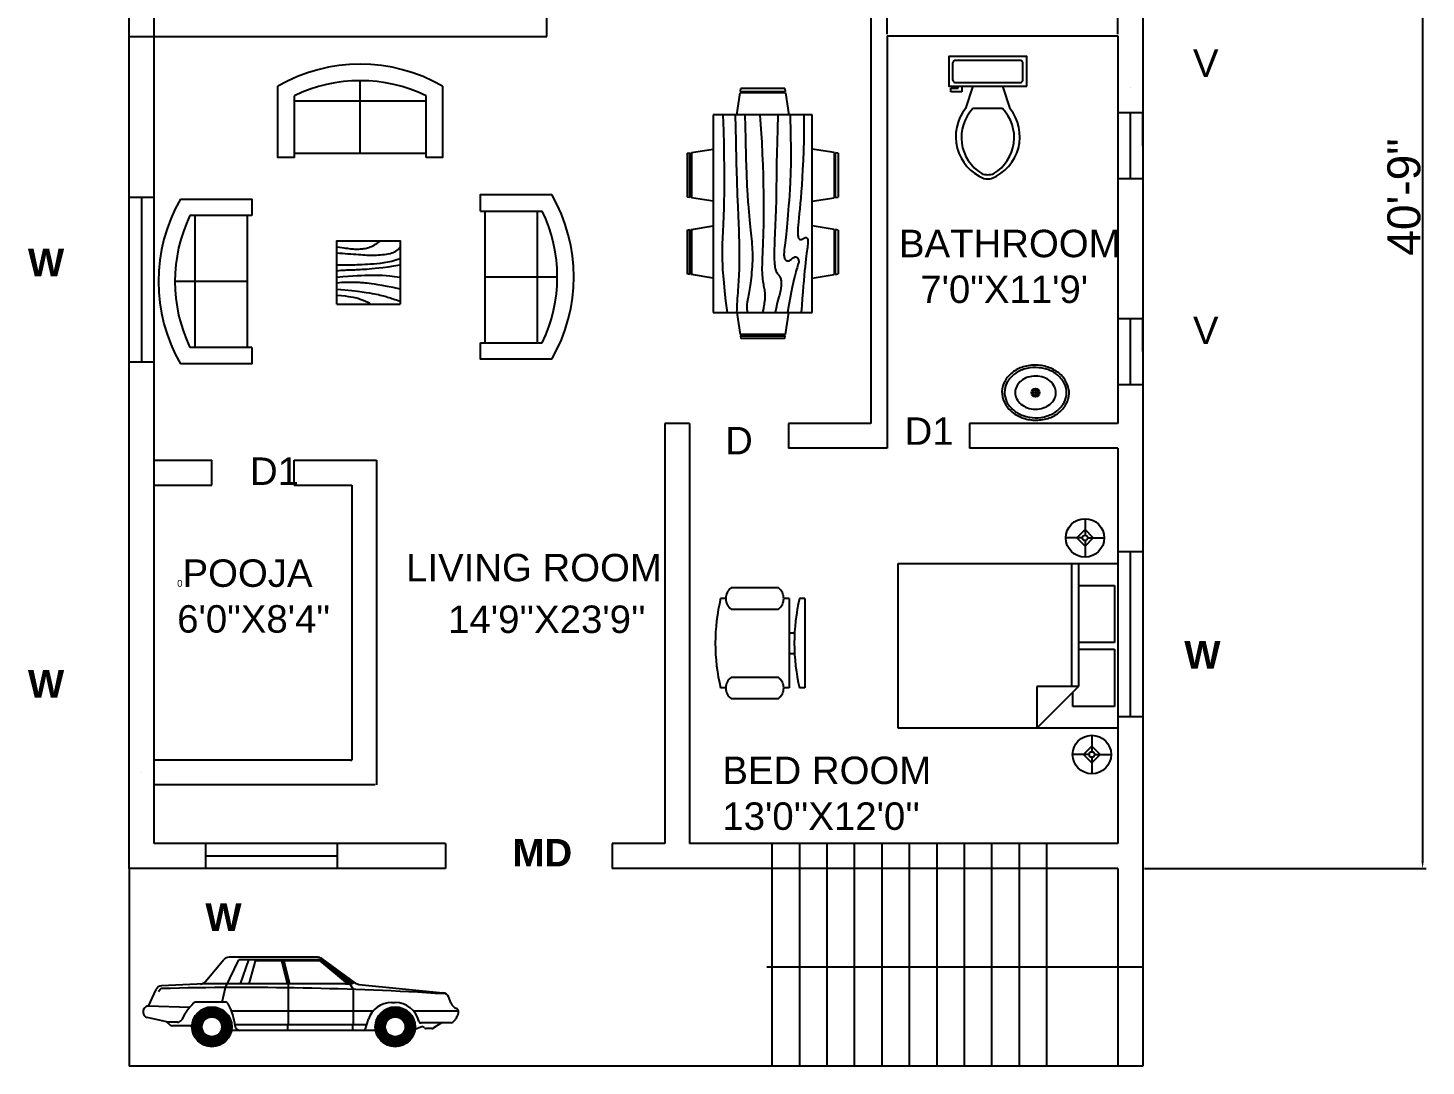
# Model space of a CAD drawing. Header units: inches. Extents: x 1827 to 2463, y 1340 to 2037.
# Drawn here: x 1954 to 2463, y 1340 to 1718 of the extents above; entities that cross this region are included whole.
import ezdxf

# ---------------------------------------------------------------- set-up
doc = ezdxf.new("R2010")
doc.units = ezdxf.units.IN
doc.styles.get("Standard").update_dxf_attribs({"font": 'arial.ttf'})
doc.dimstyles.new('ISO-25', dxfattribs={"dimtxt": 12, "dimasz": 2.5, "dimexe": 1.25, "dimexo": 0.625, "dimtad": 1, "dimdec": 0, "dimlunit": 4, "dimtxsty": 'Standard', "dimcen": 2.5, "dimadec": 0, "dimazin": 0, "dimtfac": 1, "dimtdec": 0, "dimtmove": 0, "dimatfit": 3, "dimfxl": 1, "dimarcsym": 0})

# ---------------------------------------------------------------- blocks, each defined once
blk = doc.blocks.new('*D1')
at = {"color": 0, "lineweight": -2, "transparency": 16777216}
for p, q in [((2360.34, 1901.15), (2462.89, 1901.15)), ((2461.64, 1898.65), (2461.64, 1414.65)), ((2360.34, 1412.15), (2462.89, 1412.15))]:
    blk.add_line(p, q, dxfattribs=at)
at = {"color": 0, "transparency": 16777216}
for points in [[(2461.23, 1898.65), (2462.06, 1898.65), (2461.64, 1901.15)], [(2461.23, 1414.65), (2462.06, 1414.65), (2461.64, 1412.15)]]:
    blk.add_solid(points, dxfattribs=at)
at = {"layer": 'Defpoints', "color": 0, "transparency": 16777216}
for p in [(2359.71, 1901.15), (2359.71, 1412.15), (2461.64, 1412.15)]:
    blk.add_point(p, dxfattribs=at)
at = {"color": 0, "transparency": 16777216, "insert": (2454.89, 1656.65), "char_height": 12, "attachment_point": 5, "rotation": 90}
blk.add_mtext('40\'-9"', dxfattribs=at)
blk = doc.blocks.new('Sofa - Roundback Loveseat 5 ft.')
at = {"linetype": 'Continuous'}
for p, q in [((0, -32.44198), (0, -5.99998)), ((-24, -33.99998), (-24, -11.46958)), ((-23.9998, -13.38178), (23.99986, -13.38178)), ((24.00004, -33.99998), (24.00004, -11.46958)), ((-24, -32.44198), (24.00004, -32.44198))]:
    blk.add_line(p, q, dxfattribs=at)
for points in [[(-24, -33.99998), (-30, -33.99998), (-30, -7.99998)], [(30.00004, -7.99998), (30.00004, -33.99998), (24.00004, -33.99998)]]:
    blk.add_lwpolyline(points, dxfattribs=at)
for centre, radius, start, end in [((0, -60.24998), 60.24998, 60.13715, 119.8628), ((0, -61.38438), 55.38444, 64.32083, 115.6792)]:
    blk.add_arc(centre, radius, start, end, dxfattribs=at)
blk = doc.blocks.new('Dining Set - 36 x 72 in.')
at = {"linetype": 'Continuous'}
for p, q in [((-22.2343, 26.00059), (-23.4847, 17.99762)), ((-22.2304, 26), (-5.7608, 26)), ((-22, 27.5), (-22.1562, 26.50042)), ((-5.8416, 26.5), (-22.1534, 26.5)), ((-22, 27.5), (-6, 27.5)), ((-5.8437, 26.49966), (-6, 27.5)), ((-4.5152, 17.99762), (-5.7655, 25.99926)), ((5.7657, 26.00059), (4.5153, 17.99762)), ((5.7696, 26), (22.2392, 26)), ((6, 27.5), (5.8438, 26.50042)), ((22.1584, 26.5), (5.8466, 26.5)), ((6, 27.5), (22, 27.5)), ((22.1563, 26.49966), (22, 27.5)), ((23.4848, 17.99762), (22.2345, 25.99926)), ((36, 18), (-36, 18)), ((-36, 18), (-36, -18)), ((36, -18), (36, 18)), ((-45.5, 8), (-44.5004, 8.15617)), ((-45.5, 8), (-45.5, -8)), ((-44.5, -8.15843), (-44.5, 8.15338)), ((-44.0006, 8.23428), (-35.9976, 9.48474)), ((-44, 8.23041), (-44, -8.23915)), ((44.0006, 8.23428), (35.9976, 9.48474)), ((44, 8.23041), (44, -8.23915)), ((44.5, -8.15843), (44.5, 8.15338)), ((45.5, 8), (44.5005, 8.15617)), ((45.5, 8), (45.5, -8)), ((-44.4997, -8.15631), (-45.5, -8)), ((-35.9976, -9.48476), (-43.9993, -8.2345)), ((35.9976, -9.48476), (43.9993, -8.2345)), ((44.4997, -8.15631), (45.5, -8)), ((-36, -18), (36, -18)), ((-22.2343, -26.0006), (-23.4847, -17.99762)), ((-4.5152, -17.99762), (-5.7655, -25.99928)), ((5.7657, -26.0006), (4.5153, -17.99762)), ((23.4848, -17.99762), (22.2345, -25.99928)), ((-22.2304, -26), (-5.7608, -26)), ((-22, -27.5), (-22.1562, -26.50044)), ((-5.8416, -26.5), (-22.1534, -26.5)), ((-22, -27.5), (-6, -27.5)), ((-5.8437, -26.49967), (-6, -27.5)), ((5.7696, -26), (22.2392, -26)), ((6, -27.5), (5.8438, -26.50044)), ((22.1584, -26.5), (5.8466, -26.5)), ((6, -27.5), (22, -27.5)), ((22.1563, -26.49967), (22, -27.5))]:
    blk.add_line(p, q, dxfattribs=at)
for points in [[(-36, 15), (-31.1772, 14.97754), (-26.8079, 14.91406), (-22.8538, 14.81543), (-19.276, 14.6875), (-16.0362, 14.53613), (-13.0957, 14.36718), (-10.4159, 14.18652), (-7.9583, 14), (-5.6904, 13.81315), (-3.6035, 13.63021), (-1.6954, 13.45508), (0.0365, 13.29166), (1.5945, 13.14388), (2.9811, 13.01562), (4.1988, 12.9108), (5.25, 12.83333), (6.1393, 12.78613), (6.8802, 12.76823), (7.4883, 12.77767), (7.9792, 12.8125), (8.3685, 12.87077), (8.6719, 12.95052), (8.9049, 13.0498), (9.0833, 13.16666), (9.2205, 13.29899), (9.3216, 13.44401), (9.3895, 13.59879), (9.4271, 13.76041), (9.4373, 13.92594), (9.4232, 14.09245), (9.3875, 14.257), (9.3333, 14.41666), (9.2638, 14.56917), (9.1836, 14.71484), (9.0975, 14.85465), (9.0104, 14.98958), (8.9272, 15.1206), (8.8529, 15.2487), (8.7922, 15.37483), (8.75, 15.5), (8.7305, 15.62467), (8.7344, 15.74739), (8.7617, 15.86621), (8.8125, 15.97916), (8.8867, 16.08431), (8.9844, 16.17968), (9.1055, 16.26334), (9.25, 16.33333), (9.4189, 16.38802), (9.6172, 16.42708), (9.8506, 16.45052), (10.125, 16.45833), (10.4463, 16.45052), (10.8203, 16.42708), (11.2529, 16.38802), (11.75, 16.33333), (12.3184, 16.26318), (12.9694, 16.17838), (13.7151, 16.07991), (14.5677, 15.96875), (15.5395, 15.84586), (16.6426, 15.71224), (17.8893, 15.56884), (19.2917, 15.41666), (20.859, 15.25667), (22.5879, 15.08984), (24.4721, 14.91715), (26.5052, 14.73958), (28.6809, 14.5581), (30.9929, 14.3737), (33.4347, 14.18733), (36, 14)], [(-36, 10), (-28.9766, 10.14274), (-23.1725, 10.20442), (-18.4241, 10.19775), (-14.5677, 10.13541), (-11.4399, 10.03011), (-8.877, 9.89453), (-6.7154, 9.74137), (-4.7917, 9.58333), (-2.9698, 9.43082), (-1.2246, 9.28515), (0.4415, 9.14534), (2.026, 9.01041), (3.5266, 8.87939), (4.9408, 8.7513), (6.266, 8.62516), (7.5, 8.5), (8.6411, 8.37549), (9.6914, 8.2539), (10.6538, 8.13818), (11.5312, 8.03125), (12.3267, 7.93603), (13.043, 7.85547), (13.6831, 7.79248), (14.25, 7.75), (14.7471, 7.7303), (15.1797, 7.73307), (15.5537, 7.75732), (15.875, 7.80208), (16.1494, 7.86637), (16.3828, 7.94922), (16.5811, 8.04964), (16.75, 8.16666), (16.8944, 8.29915), (17.0143, 8.44531), (17.1089, 8.60319), (17.1771, 8.77083), (17.218, 8.94629), (17.2305, 9.1276), (17.2137, 9.31282), (17.1667, 9.5), (17.0895, 9.6875), (16.987, 9.875), (16.8649, 10.0625), (16.7292, 10.25), (16.5856, 10.4375), (16.4401, 10.625), (16.2985, 10.8125), (16.1667, 11), (16.05, 11.18733), (15.9518, 11.3737), (15.8752, 11.5581), (15.8229, 11.73958), (15.798, 11.91715), (15.8034, 12.08984), (15.842, 12.25667), (15.9167, 12.41666), (16.0295, 12.56836), (16.1784, 12.70833), (16.3605, 12.83268), (16.5729, 12.9375), (16.8127, 13.01888), (17.0768, 13.07291), (17.3625, 13.0957), (17.6667, 13.08333), (17.9894, 13.03312), (18.3418, 12.94726), (18.7382, 12.82918), (19.1927, 12.68229), (19.7195, 12.51001), (20.3327, 12.31575), (21.0465, 12.10294), (21.875, 11.875), (22.8357, 11.63354), (23.959, 11.37304), (25.2786, 11.08618), (26.8282, 10.76562), (28.6414, 10.40405), (30.752, 9.99414), (33.1936, 9.52856), (36, 9)], [(-36, 5.5), (-30.7157, 5.3348), (-26.069, 5.20963), (-21.9946, 5.11767), (-18.4271, 5.05208), (-15.3009, 5.00602), (-12.5508, 4.97265), (-10.1112, 4.94515), (-7.9167, 4.91666), (-5.909, 4.88167), (-4.0586, 4.83984), (-2.3429, 4.79215), (-0.7396, 4.73958), (0.7739, 4.6831), (2.22, 4.6237), (3.6213, 4.56233), (5, 4.5), (6.373, 4.43782), (7.7344, 4.3776), (9.0723, 4.32129), (10.375, 4.27083), (11.6309, 4.22819), (12.8281, 4.19531), (13.9551, 4.17415), (15, 4.16666), (15.954, 4.17448), (16.819, 4.19791), (17.6001, 4.23698), (18.3021, 4.29166), (18.9299, 4.36198), (19.4883, 4.44791), (19.9823, 4.54948), (20.4167, 4.66666), (20.7969, 4.79899), (21.1302, 4.94401), (21.4245, 5.09879), (21.6875, 5.26041), (21.9271, 5.42594), (22.1511, 5.59245), (22.3672, 5.757), (22.5834, 5.91666), (22.8065, 6.06868), (23.0404, 6.21093), (23.2879, 6.34147), (23.5521, 6.45833), (23.8358, 6.55957), (24.142, 6.64323), (24.4735, 6.70735), (24.8334, 6.75), (25.2235, 6.76969), (25.642, 6.76692), (26.0858, 6.74267), (26.5521, 6.69791), (27.0379, 6.63362), (27.5404, 6.55078), (28.0565, 6.45036), (28.5834, 6.33333), (29.1242, 6.19987), (29.7071, 6.04687), (30.3661, 5.87044), (31.1354, 5.66666), (32.0493, 5.43164), (33.142, 5.16146), (34.4475, 4.85221), (36, 4.5)], [(-36, -1), (-30.7915, -0.6591), (-26.0195, -0.38216), (-21.6519, -0.16284), (-17.6563, 0.00521), (-14.0005, 0.12833), (-10.6523, 0.21289), (-7.5796, 0.26522), (-4.75, 0.29166), (-2.134, 0.29793), (0.2878, 0.28711), (2.5317, 0.26163), (4.6146, 0.22396), (6.5529, 0.17651), (8.3633, 0.12174), (10.0623, 0.06209), (11.6667, 0), (13.1899, -0.06201), (14.6341, -0.1211), (15.9982, -0.17432), (17.2813, -0.21875), (18.4823, -0.25147), (19.6003, -0.26953), (20.6343, -0.27002), (21.5834, -0.25), (22.4481, -0.20768), (23.2357, -0.14584), (23.9549, -0.06836), (24.6146, 0.02083), (25.2235, 0.11784), (25.7904, 0.21875), (26.3241, 0.31966), (26.8334, 0.41666), (27.3265, 0.50618), (27.8099, 0.58593), (28.2894, 0.65397), (28.7709, 0.70833), (29.2601, 0.74707), (29.763, 0.76823), (30.2855, 0.76985), (30.8334, 0.75), (31.4088, 0.70784), (31.9994, 0.64713), (32.589, 0.57275), (33.1615, 0.48958), (33.7008, 0.4025), (34.1908, 0.3164), (34.6153, 0.23616), (34.9584, 0.16666), (35.2099, 0.11165), (35.3848, 0.07031), (35.504, 0.04069), (35.5886, 0.02083), (35.6594, 0.00879), (35.7377, 0.0026), (35.8442, 0.00032), (36, 0)], [(-36, -6.5), (-27.1843, -6.31267), (-20.084, -6.1263), (-14.469, -5.9419), (-10.1094, -5.76042), (-6.7752, -5.58285), (-4.2363, -5.41016), (-2.2629, -5.24333), (-0.625, -5.08334), (0.8708, -4.93099), (2.2715, -4.78646), (3.5872, -4.64974), (4.8281, -4.52084), (6.0046, -4.39974), (7.127, -4.28646), (8.2053, -4.18099), (9.25, -4.08334), (10.2705, -3.99382), (11.2734, -3.91407), (12.2647, -3.84603), (13.25, -3.79167), (14.2354, -3.75293), (15.2266, -3.73177), (16.2295, -3.73015), (17.25, -3.75), (18.2912, -3.79248), (19.3451, -3.85547), (20.4009, -3.93604), (21.4479, -4.03125), (22.4754, -4.13819), (23.4727, -4.25391), (24.4289, -4.37549), (25.3334, -4.5), (26.1785, -4.62492), (26.9694, -4.74935), (27.7145, -4.87281), (28.4219, -4.99479), (29.1, -5.11483), (29.7572, -5.23242), (30.4016, -5.34709), (31.0417, -5.45834), (31.6837, -5.56437), (32.3262, -5.65821), (32.9658, -5.73153), (33.599, -5.77604), (34.2224, -5.78345), (34.8327, -5.74545), (35.4264, -5.65373), (36, -5.5)], [(-36, -10), (-26.4022, -9.81299), (-18.4675, -9.62891), (-11.9839, -9.45069), (-6.7396, -9.28125), (-2.5226, -9.12354), (0.8789, -8.98047), (3.6769, -8.85498), (6.0833, -8.75), (8.2767, -8.66765), (10.3021, -8.60677), (12.1712, -8.56543), (13.8958, -8.54167), (15.4876, -8.53353), (16.9583, -8.53907), (18.3197, -8.55632), (19.5834, -8.58334), (20.7616, -8.61841), (21.8685, -8.66081), (22.9188, -8.71004), (23.9271, -8.76563), (24.9081, -8.82707), (25.8763, -8.89388), (26.8465, -8.96558), (27.8334, -9.04167), (28.8474, -9.12118), (29.8828, -9.20117), (30.93, -9.27824), (31.9792, -9.34896), (33.0205, -9.40991), (34.0443, -9.45768), (35.0407, -9.48885), (36, -9.5)], [(-36, -14.5), (-30.0881, -14.33513), (-25.0332, -14.21224), (-20.7312, -14.12647), (-17.0781, -14.07292), (-13.97, -14.04671), (-11.3027, -14.04297), (-8.9724, -14.05681), (-6.875, -14.08334), (-4.9224, -14.11833), (-3.0905, -14.16016), (-1.3709, -14.20785), (0.2448, -14.26042), (1.7647, -14.3169), (3.1973, -14.3763), (4.5507, -14.43767), (5.8333, -14.5), (7.0554, -14.5621), (8.235, -14.62175), (9.3922, -14.67652), (10.5469, -14.72396), (11.7192, -14.76164), (12.929, -14.78711), (14.1965, -14.79794), (15.5417, -14.79167), (16.9933, -14.76424), (18.6152, -14.70508), (20.4804, -14.60197), (22.6615, -14.44271), (25.2312, -14.21509), (28.2624, -13.9069), (31.8277, -13.50594), (36, -13)]]:
    blk.add_lwpolyline(points, dxfattribs=at)
blk = doc.blocks.new('Bed - Queen')
at = {"linetype": 'Continuous'}
for p, q in [((0, -80.00003), (0, 0)), ((0, 0), (59.99999, 0)), ((59.99999, 0), (59.99999, -80.00003)), ((7.99999, -1.2), (28.79998, -1.2)), ((7.99999, -14.4), (7.99999, -1.2)), ((28.79998, -1.2), (28.79998, -14.4)), ((31.19999, -1.2), (51.99999, -1.2)), ((31.19999, -14.4), (31.19999, -1.2)), ((51.99999, -1.2), (51.99999, -16.4)), ((0, -14.4), (44.8, -14.4)), ((59.99999, -29.6), (44.8, -14.4)), ((44.8, -14.4), (44.8, -29.6)), ((44.8, -16.8), (0, -16.8)), ((51.99999, -16.4), (46.79936, -16.4)), ((44.8, -29.6), (59.99999, -29.6)), ((59.99999, -80.00003), (0, -80.00003))]:
    blk.add_line(p, q, dxfattribs=at)
blk = doc.blocks.new('Toilet - top')
for p, q in [((9.5, -6), (9.5, -2)), ((-10, -8.5), (-8, -8.5)), ((-10, -9.5), (-10, -8.5)), ((-7, -9.5), (-10, -9.5)), ((-8, -8.5), (-8, -8)), ((-7, -8), (-7, -9.5)), ((-4, -8), (-6, -14)), ((4, -8), (6, -14)), ((4, -14), (-4, -14))]:
    blk.add_line(p, q)
blk.add_lwpolyline([(10.5, -8), (10.5, 0), (-10.5, 0), (-10.5, -8)], close=True)
for points in [[(-9.5, -2), (-9.5, -6)], [(8.5, -1), (-8.5, -1)], [(-8.5, -7), (8.5, -7)]]:
    blk.add_lwpolyline(points)
for centre, radius, start, end in [((-8.62, -1.88), 0.884, 81.8699, 188.1301), ((8.62, -1.88), 0.884, 351.8699, 98.1301), ((-8.62, -6.12), 0.884, 171.8699, 278.1301), ((8.62, -6.12), 0.884, 261.8699, 8.1301), ((3.52, -21.58), 12.17, 141.4691, 247.9714), ((4.2, -21.82), 11.33, 136.3677, 238.9468), ((-3.52, -21.58), 12.17, 292.0284, 38.5307), ((-4.2, -21.82), 11.33, 301.053, 43.6321), ((0, -27.88), 4, 245.7318, 294.2682), ((0, -29), 4, 254.8605, 285.1395)]:
    blk.add_arc(centre, radius, start, end)
blk = doc.blocks.new('Sink - Oval top')
for p, q in [((-1, 0), (1, 0)), ((0, 1), (0, -1))]:
    blk.add_line(p, q)
at = {"linetype": 'Continuous'}
for points in [[(-12.23, 0.39, 0.117634), (-11.46, -3.36, 0.104469), (-8.88, -6.8, 0.090016), (-5.08, -9.07, 0.08192), (-0.32, -10.02, 0.08192), (4.49, -9.38, 0.090016), (8.42, -7.36, 0.104469), (11.22, -4.09, 0.117634), (12.23, -0.39, 0.117634), (11.46, 3.36, 0.104469), (8.88, 6.8, 0.090016), (5.08, 9.07, 0.08192), (0.32, 10.02, 0.08192), (-4.49, 9.38, 0.090016), (-8.42, 7.36, 0.104469), (-11.22, 4.09, 0.117634)], [(-11.29, 0.16, 0.118622), (-10.52, -3.25, 0.104678), (-8.07, -6.36, 0.089562), (-4.54, -8.37, 0.081185), (-0.13, -9.15, 0.081185), (4.3, -8.49, 0.089562), (7.89, -6.58, 0.104678), (10.42, -3.55, 0.118622), (11.29, -0.16, 0.118622), (10.52, 3.25, 0.104678), (8.07, 6.36, 0.089562), (4.54, 8.37, 0.081185), (0.13, 9.15, 0.081185), (-4.3, 8.49, 0.089562), (-7.89, 6.58, 0.104678), (-10.42, 3.55, 0.118622)], [(-7.42, 0.08, 0.118283), (-6.91, -2.17, 0.104607), (-5.29, -4.21, 0.089718), (-2.97, -5.53, 0.081436), (-0.07, -6.04, 0.081436), (2.84, -5.59, 0.089718), (5.2, -4.33, 0.104607), (6.86, -2.32, 0.118283), (7.42, -0.08, 0.118283), (6.91, 2.17, 0.104607), (5.29, 4.21, 0.089718), (2.97, 5.53, 0.081436), (0.07, 6.04, 0.081436), (-2.84, 5.59, 0.089718), (-5.2, 4.33, 0.104607), (-6.86, 2.32, 0.118283)]]:
    blk.add_lwpolyline(points, format="xyb", close=True, dxfattribs=at)
for radius in [1.5, 1]:
    blk.add_circle((0, 0), radius)
blk = doc.blocks.new('Car - sedan  side')
at = {"linetype": 'Continuous'}
for p, q in [((-139.53, 35.99), (-129.64, 47.91)), ((-128.57, 32.64), (-121.22, 48.02)), ((-77.81, 49.34), (-126.58, 49.34)), ((-74.7, 48.02), (-121.22, 48.02)), ((-120.32, 34.67), (-115.67, 48.02)), ((-115.4, 34.67), (-111.74, 48.02)), ((-97.55, 47.3), (-111.94, 47.3)), ((-94.41, 34.67), (-97.73, 48.02)), ((-93.72, 34.67), (-97.04, 48.02)), ((-93.03, 34.67), (-96.34, 48.02)), ((-76.26, 47.3), (-96.16, 47.3)), ((-61.08, 34.66), (-76.26, 47.3)), ((-60.02, 34.65), (-76.07, 48.02)), ((-56.87, 35.13), (-75.48, 48.59)), ((-58.54, 34.93), (-74.99, 48.02)), ((-170.93, 22.32), (-166.81, 31.56)), ((-164.57, 31.6), (-165.48, 30.35)), ((-140.23, 34.67), (-163.88, 33.56)), ((-62.28, 34.67), (-140.23, 34.67)), ((-130.39, 24.63), (-128.57, 32.64)), ((-93.72, 19.62), (-93.72, 34.67)), ((-62.28, 34.67), (-60.02, 34.65)), ((-60.02, 34.65), (-58.54, 34.93)), ((-57.97, 31.61), (-60.02, 34.65)), ((-57.21, 35.38), (-58.54, 34.93)), ((-57.97, 19.62), (-57.97, 31.61)), ((-54.93, 34.4), (-8.75, 29.8)), ((-128.78, 24.63), (-144.79, 24.63)), ((-36.97, 24.38), (-34.94, 24.38)), ((-4.21, 24.18), (-5.42, 27.27)), ((-174, 19.51), (-174, 18.91)), ((-160.12, 13.48), (-171.81, 16.16)), ((-148.26, 21.7), (-171.11, 22.33)), ((-47.2, 19.62), (-125.23, 19.62)), ((-93.72, 12.14), (-93.72, 19.62)), ((-57.97, 12.14), (-57.97, 19.62)), ((0, 19.62), (-24.7, 19.62)), ((-159.22, 12.14), (-161.08, 13.7)), ((-155.01, 13.48), (-160.12, 13.48)), ((-147.03, 11.6), (-157.73, 11.6)), ((-120.62, 9.03), (-125.23, 9.03)), ((-50.67, 12.14), (-123.32, 12.14)), ((-45.76, 9.03), (-120.62, 9.03)), ((-94.21, 9.03), (-94.21, 12.14)), ((-58.39, 9.03), (-58.39, 12.14)), ((-51.4, 9.89), (-49.69, 15.14)), ((-20.36, 11.06), (-24.06, 9.44)), ((-4.23, 13.19), (-20.72, 13.19)), ((-18.83, 10.42), (-19.11, 10.76)), ((-14.68, 10.03), (-18.01, 10.03)), ((-9.5, 13.19), (-14.1, 10.2)), ((-3.22, 13.59), (-1.77, 14.97))]:
    blk.add_line(p, q, dxfattribs=at)
at = {"linetype": 'Continuous', "const_width": 5.49}
for points in [[(-127.8, 11, -1), (-144.3, 11, -1)], [(-26.69, 11, -1), (-43.19, 11, -1)]]:
    blk.add_lwpolyline(points, format="xyb", close=True, dxfattribs=at)
at = {"linetype": 'Continuous'}
for centre, radius in [((-136.05, 11), 11), ((-136.05, 11), 5.51), ((-34.94, 11), 11), ((-34.94, 11), 5.51)]:
    blk.add_circle(centre, radius, dxfattribs=at)
for centre, radius, start, end in [((-126.58, 45.38), 3.97, 90, 140.30288), ((-77.81, 45.38), 3.97, 54.13504, 90), ((-163.72, 30.18), 3.38, 92.68266, 155.97362), ((-163.62, 30.91), 1.17, 91.49105, 143.95527), ((-118.51, -1702.12), 1734.79, 86.34698, 91.49105), ((-142.58, 38.53), 3.97, 272.68265, 320.30288), ((-54.54, 38.35), 3.97, 234.13503, 264.31231), ((-118.09, -2.78), 38.85, 136.3964, 152.90974), ((-144.79, 22.64), 1.98, 90, 136.3964), ((-128.78, 22.64), 1.98, 28.1371, 90), ((-157.14, 7.48), 34.14, 6.51354, 28.1371), ((-36.97, 11), 13.38, 90, 161.97316), ((-34.94, 11), 13.38, 13.58642, 90), ((-9.15, 25.82), 4, 21.31069, 84.3123), ((0.9, 26.18), 5.49, 201.3107, 247.70484), ((-171.18, 19.51), 2.82, 88.41927, 180), ((-171.18, 18.91), 2.82, 180, 257.09053), ((-3.82, 17.12), 2.96, 313.71735, 352.38387), ((-1.92, 19.3), 1.94, 325.37436, 67.70485), ((2.46, 16.28), 3.37, 145.37437, 172.38386), ((-157.73, 13.93), 2.32, 230.12913, 270), ((-155.01, 16.1), 2.62, 270, 332.90974), ((-120.62, 11.65), 2.62, 186.51353, 270), ((-52.58, 10.27), 1.24, 270, 341.97316), ((-20.72, 14.43), 1.24, 193.58641, 270), ((-19.93, 10.09), 1.06, 39.30103, 113.71592), ((-18.01, 11.09), 1.06, 219.30104, 270), ((-14.68, 11.09), 1.06, 270, 303.04697), ((-4.23, 14.65), 1.46, 270, 313.71735)]:
    blk.add_arc(centre, radius, start, end, dxfattribs=at)
blk = doc.blocks.new('Table - Square Woodgrain 42 x 42 in.')
at = {"linetype": 'Continuous'}
blk.add_line((0, -42), (42, -42), dxfattribs=at)
for points in [[(0, -4), (1.704, -4.2172), (3.2358, -4.4188), (4.615, -4.604), (5.8615, -4.7721), (6.9951, -4.9224), (8.0357, -5.0541), (9.0031, -5.1667), (9.9171, -5.2594), (10.7951, -5.3316), (11.6445, -5.3836), (12.4702, -5.4157), (13.277, -5.4283), (14.0698, -5.4217), (14.8535, -5.3964), (15.6331, -5.3526), (16.4133, -5.2908), (17.1986, -5.2103), (17.9913, -5.1062), (18.793, -4.9727), (19.6056, -4.8038), (20.4307, -4.5937), (21.2701, -4.3365), (22.1256, -4.0262), (22.9989, -3.6571), (23.888, -3.2272), (24.7756, -2.7516), (25.6408, -2.2491), (26.4624, -1.7387), (27.2195, -1.2395), (27.891, -0.7703), (28.456, -0.3501), (28.8934, 0.002)], [(0, -42), (0, 0), (42, 0), (42, -42)], [(0, -8), (1.8203, -8.1001), (3.6741, -8.2149), (5.5411, -8.3408), (7.4011, -8.4741), (9.2339, -8.6112), (11.0193, -8.7484), (12.7371, -8.8821), (14.3671, -9.0086), (15.8954, -9.1246), (17.3337, -9.2278), (18.6997, -9.3159), (20.0116, -9.387), (21.2871, -9.4389), (22.5442, -9.4696), (23.8008, -9.477), (25.0749, -9.459), (26.3791, -9.4137), (27.7049, -9.3403), (29.0383, -9.2382), (30.3655, -9.1068), (31.6728, -8.9455), (32.9461, -8.7535), (34.1717, -8.5304), (35.3358, -8.2756), (36.4268, -7.9863), (37.443, -7.6521), (38.3849, -7.2603), (39.253, -6.7986), (40.048, -6.2542), (40.7705, -5.6147), (41.421, -4.8674), (42, -4)], [(42, -12), (39.1784, -12.8621), (36.4519, -13.5654), (33.8246, -14.1294), (31.3004, -14.5731), (28.8832, -14.9161), (26.577, -15.1775), (24.3858, -15.3768), (22.3136, -15.5332), (20.3622, -15.6632), (18.5254, -15.7718), (16.7947, -15.8612), (15.1618, -15.9338), (13.6183, -15.9916), (12.1558, -16.0369), (10.7659, -16.0718), (9.4403, -16.0987), (8.1703, -16.1191), (6.9461, -16.1325), (5.7577, -16.1377), (4.595, -16.1335), (3.4479, -16.1188), (2.3064, -16.0924), (1.1604, -16.0532), (0, -16)], [(42, -16), (37.6529, -16.7365), (33.8802, -17.329), (30.6179, -17.7961), (27.8015, -18.1561), (25.3668, -18.4275), (23.2497, -18.6288), (21.3859, -18.7785), (19.7111, -18.8949), (18.1693, -18.9939), (16.7375, -19.0795), (15.401, -19.1534), (14.1449, -19.217), (12.9544, -19.2717), (11.8148, -19.3191), (10.7113, -19.3606), (9.6291, -19.3976), (8.5534, -19.4323), (7.47, -19.4689), (6.3643, -19.5122), (5.222, -19.5672), (4.0288, -19.6386), (2.7703, -19.7313), (1.4321, -19.8501), (0, -20)], [(0, -24), (3.9243, -23.6805), (7.4766, -23.4138), (10.6891, -23.1954), (13.5943, -23.0205), (16.2247, -22.8847), (18.6125, -22.7832), (20.7903, -22.7116), (22.7903, -22.6651), (24.6563, -22.642), (26.4764, -22.6507), (28.35, -22.7024), (30.3766, -22.8084), (32.6555, -22.98), (35.2861, -23.2283), (38.3678, -23.5645), (42, -24)], [(42, -32), (37.392, -31.017), (33.4585, -30.2231), (30.1291, -29.5949), (27.3334, -29.109), (25.0009, -28.742), (23.0612, -28.4707), (21.4439, -28.2716), (20.0786, -28.1215), (18.8998, -28.0002), (17.8609, -27.9014), (16.9206, -27.8219), (16.0371, -27.7588), (15.1691, -27.709), (14.2748, -27.6693), (13.3128, -27.6368), (12.2415, -27.6083), (11.0295, -27.5824), (9.6867, -27.5643), (8.233, -27.5608), (6.6884, -27.5787), (5.0728, -27.6248), (3.4062, -27.7058), (1.7086, -27.8286), (0, -28)], [(0, -32), (5.4026, -32.5358), (9.9494, -33.019), (13.7424, -33.4553), (16.8834, -33.8505), (19.4743, -34.2106), (21.6171, -34.5413), (23.4136, -34.8486), (24.9657, -35.1382), (26.3614, -35.4156), (27.6332, -35.6841), (28.7995, -35.9467), (29.8788, -36.2064), (30.8897, -36.4661), (31.8507, -36.7288), (32.7802, -36.9973), (33.6968, -37.2747), (34.6175, -37.5635), (35.5531, -37.8651), (36.5128, -38.1805), (37.506, -38.5108), (38.5421, -38.8568), (39.6302, -39.2197), (40.7797, -39.6004), (42, -40)], [(0, -36), (3.0098, -36.2857), (5.5354, -36.5643), (7.6368, -36.8359), (9.374, -37.1009), (10.807, -37.3597), (11.9957, -37.6126), (13.0002, -37.8599), (13.8804, -38.102), (14.6874, -38.3393), (15.4365, -38.5729), (16.1338, -38.8041), (16.7858, -39.0341), (17.3987, -39.264), (17.9787, -39.4952), (18.5322, -39.7288), (19.0655, -39.9662), (19.5832, -40.2081), (20.0842, -40.4544), (20.5657, -40.7046), (21.0249, -40.9581), (21.459, -41.2144), (21.8653, -41.4731), (22.2409, -41.7335), (22.5831, -41.9951)]]:
    blk.add_lwpolyline(points, dxfattribs=at)
blk = doc.blocks.new('Chair - Desk')
at = {"linetype": 'Continuous'}
for p, q in [((-8.5, 0), (-8.5, -1)), ((-8.5, 0), (8.5, 0)), ((8.5, 0), (8.5, -1)), ((-2, -3), (-2, -1.9355)), ((2, -1.9576), (2, -3)), ((-10.5, -5), (-10.5, -14)), ((-8.5, -3), (-8.5, -4)), ((-8.5, -3), (8.5, -3)), ((-6.5, -14), (-6.5, -5)), ((6.5, -5), (6.5, -14)), ((8.5, -3), (8.5, -4)), ((10.5, -14), (10.5, -5)), ((-8.5, -15), (-8.5, -16)), ((8.5, -15), (8.5, -16))]:
    blk.add_line(p, q, dxfattribs=at)
for centre, radius, start, end in [((0, 34.625), 36.625, 256.5803, 283.4197), ((-8.5, -6.5), 2.5, 36.8699, 143.1301), ((8.5, -6.5), 2.5, 36.8699, 143.1301), ((-8.5, -12.5), 2.5, 216.8699, 323.1301), ((8.5, -12.5), 2.5, 216.8699, 323.1301), ((0, 19.625), 36.625, 256.5803, 283.4197)]:
    blk.add_arc(centre, radius, start, end, dxfattribs=at)
blk = doc.blocks.new('Lamp - Table')
at = {"linetype": 'Continuous'}
for p, q in [((0, 7), (0, 1)), ((-1, 0), (-7, 0)), ((0, 3), (-3, 0)), ((-3, 0), (0, -3)), ((3, 0), (0, 3)), ((0, -3), (3, 0)), ((1, 0), (7, 0)), ((0, -1), (0, -7))]:
    blk.add_line(p, q, dxfattribs=at)
for radius in [7, 1]:
    blk.add_circle((0, 0), radius, dxfattribs=at)
blk = doc.blocks.new('*D34')
at = {"color": 0, "lineweight": -2, "transparency": 16777216}
for p, q in [((2266.71, 1715.93), (2266.71, 1738.98)), ((2269.21, 1737.73), (2348.21, 1737.73)), ((2350.71, 1715.93), (2350.71, 1738.98))]:
    blk.add_line(p, q, dxfattribs=at)
at = {"color": 0, "transparency": 16777216}
for points in [[(2269.21, 1738.14), (2269.21, 1737.31), (2266.71, 1737.73)], [(2348.21, 1738.14), (2348.21, 1737.31), (2350.71, 1737.73)]]:
    blk.add_solid(points, dxfattribs=at)
at = {"layer": 'Defpoints', "color": 0, "transparency": 16777216}
for p in [(2350.71, 1737.73), (2266.71, 1715.3), (2350.71, 1715.3)]:
    blk.add_point(p, dxfattribs=at)
at = {"color": 0, "transparency": 16777216, "insert": (2308.71, 1744.35), "char_height": 12, "attachment_point": 5}
blk.add_mtext("7'", dxfattribs=at)

msp = doc.modelspace()

# ---------------------------------------------------------------- linework, layer by layer
for p, q in [((1999.71, 1421.15), (1999.71, 1771.45)), ((2142.71, 1715.15), (2142.71, 1724.15)), ((2260.71, 1724.3), (2260.71, 1574.15)), ((1990.71, 1715.15), (2142.71, 1715.15)), ((2266.71, 1715.3), (2266.71, 1574.15)), ((2266.71, 1715.3), (2350.71, 1715.3)), ((2350.71, 1715.3), (2350.71, 1574.15)), ((2350.71, 1715.3), (2350.71, 1665.65)), ((2355.21, 1696.4), (2355.21, 1696.4)), ((2359.71, 1687.29), (2350.71, 1687.29)), ((2355.21, 1687.29), (2355.21, 1663.29)), ((2359.71, 1675.29), (2359.71, 1687.29)), ((2359.71, 1687.29), (2359.71, 1687.29)), ((2359.71, 1675.29), (2359.71, 1663.29)), ((2359.71, 1663.29), (2350.71, 1663.29)), ((2350.71, 1662.65), (2350.71, 1662.65)), ((2355.21, 1663.29), (2355.21, 1663.29)), ((1990.71, 1656.65), (1999.71, 1656.65)), ((1995.21, 1596.65), (1995.21, 1656.65)), ((2350.71, 1612.4), (2359.71, 1612.4)), ((2355.21, 1612.4), (2355.21, 1588.4)), ((2359.71, 1600.4), (2359.71, 1612.4)), ((2355.21, 1600.4), (2355.21, 1600.4)), ((1990.71, 1596.65), (1999.71, 1596.65)), ((2350.71, 1588.4), (2359.71, 1588.4)), ((2185.71, 1574.15), (2185.71, 1421.15)), ((2194.71, 1574.15), (2185.71, 1574.15)), ((2194.71, 1574.15), (2194.71, 1421.15)), ((2230.71, 1574.15), (2230.71, 1565.15)), ((2260.71, 1574.15), (2230.71, 1574.15)), ((2266.71, 1574.15), (2266.71, 1565.15)), ((2350.71, 1574.15), (2296.71, 1574.15)), ((2296.71, 1574.15), (2296.71, 1565.15)), ((2266.71, 1565.15), (2230.71, 1565.15)), ((2350.71, 1565.15), (2296.71, 1565.15)), ((2350.71, 1565.15), (2350.71, 1421.15)), ((1999.71, 1560.76), (2020.71, 1560.76)), ((2020.71, 1551.76), (2020.71, 1560.76)), ((2050.71, 1551.76), (2050.71, 1560.76)), ((2050.71, 1560.76), (2080.75, 1560.76)), ((2080.75, 1560.76), (2080.75, 1442.56)), ((1999.71, 1551.76), (2020.71, 1551.76)), ((1999.71, 1551.76), (2020.71, 1551.76)), ((2020.71, 1551.76), (2020.71, 1551.76)), ((2050.71, 1551.76), (2050.71, 1551.76)), ((2050.71, 1551.76), (2071.71, 1551.76)), ((2071.71, 1551.76), (2071.71, 1451.56)), ((2350.71, 1527.5), (2359.71, 1527.5)), ((2355.21, 1527.5), (2355.21, 1467.5)), ((2350.71, 1467.5), (2359.71, 1467.5)), ((2071.26, 1451.56), (1999.71, 1451.56)), ((2071.26, 1451.56), (2071.71, 1451.56)), ((1995.21, 1446.97), (1995.21, 1446.97)), ((1999.71, 1446.43), (1999.71, 1446.43)), ((2080.22, 1442.56), (1999.71, 1442.56)), ((1999.71, 1421.15), (1999.71, 1421.15)), ((1999.71, 1421.15), (1999.71, 1421.15)), ((1999.71, 1421.15), (1999.71, 1421.15)), ((2105.8, 1421.15), (1999.71, 1421.15)), ((2018.41, 1421.15), (2018.41, 1412.15)), ((2066.41, 1421.15), (2066.41, 1412.15)), ((2105.8, 1421.15), (2105.8, 1421.15)), ((2105.8, 1421.15), (2105.8, 1412.15)), ((2185.71, 1421.15), (2166.48, 1421.15)), ((2166.48, 1421.15), (2166.48, 1412.15)), ((2350.71, 1421.15), (2194.71, 1421.15)), ((2224.71, 1421.15), (2224.71, 1340.15)), ((2234.71, 1421.15), (2234.71, 1340.15)), ((2244.71, 1421.15), (2244.71, 1340.15)), ((2254.71, 1421.15), (2254.71, 1340.15)), ((2254.71, 1421.15), (2254.71, 1340.15)), ((2264.71, 1421.15), (2264.71, 1340.15)), ((2274.71, 1421.15), (2274.71, 1340.15)), ((2284.71, 1421.15), (2284.71, 1340.15)), ((2284.71, 1421.15), (2284.71, 1340.15)), ((2284.71, 1421.15), (2284.71, 1340.15)), ((2284.71, 1421.15), (2284.71, 1340.15)), ((2294.71, 1421.15), (2294.71, 1340.15)), ((2304.71, 1421.15), (2304.71, 1340.15)), ((2314.71, 1421.15), (2314.71, 1340.15)), ((2324.71, 1421.15), (2324.71, 1340.15)), ((2350.71, 1421.15), (2350.71, 1421.15)), ((2018.41, 1416.65), (2066.41, 1416.65)), ((1990.71, 1412.15), (1990.71, 1340.15)), ((2098.71, 1412.15), (2098.71, 1412.15)), ((2350.71, 1412.15), (2350.71, 1340.15)), ((2359.71, 1412.15), (2359.71, 1340.15)), ((2359.71, 1376.15), (2222.9, 1376.15)), ((2222.9, 1376.15), (2222.9, 1376.15))]:
    msp.add_line(p, q)
for points in [[(2105.8, 1412.15), (1990.71, 1412.15), (1990.71, 1901.15), (2359.71, 1901.15), (2359.71, 1412.15)], [(2350.71, 1412.15), (2166.48, 1412.15)], [(2359.71, 1340.15), (1990.71, 1340.15)]]:
    msp.add_lwpolyline(points)

# ---------------------------------------------------------------- block references
for name, p in [('Sofa - Roundback Loveseat 5 ft.', (2074.8, 1705.01)), ('Sink - Oval top', (2320.69, 1585.41)), ('Lamp - Table', (2338.71, 1532.5)), ('Lamp - Table', (2341.21, 1453.61))]:
    msp.add_blockref(name, p)
for name, p, xscale, yscale, zscale in [('Toilet - top', (2303.3, 1707.78), 1.349311005890863, 1.349311005890863, 1.349311005890863), ('Table - Square Woodgrain 42 x 42 in.', (2066.26, 1640.67), 0.5487332775237874, 0.5487332775237874, 0.5487332775237874), ('Car - sedan  side', (2110.61, 1347.18), 0.6603337869500493, 0.6603337869500493, 0.6603337869500493)]:
    msp.add_blockref(name, p, dxfattribs=dict(xscale=xscale, yscale=yscale, zscale=zscale))
for name, p, rotation in [('Dining Set - 36 x 72 in.', (2221.36, 1650.63), 270), ('Sofa - Roundback Loveseat 5 ft.', (2001.31, 1625.9), 90), ('Sofa - Roundback Loveseat 5 ft.', (2152.56, 1627.54), 269.9999999999981), ('Bed - Queen', (2350.71, 1523.15), 270)]:
    msp.add_blockref(name, p, dxfattribs=dict(rotation=rotation))
at = {"xscale": 1.916912935985065, "yscale": 1.916912935985065, "zscale": 1.916912935985065, "rotation": 270}
msp.add_blockref('Chair - Desk', (2236.68, 1494.13), dxfattribs=at)

# ---------------------------------------------------------------- texts
at = {"attachment_point": 1}
for s, width, insert, char_height in [('V', 24.4738, (2378.02, 1710.4), 10), ('BATHROOM\\P  7\'0"X11\'9\'', 71.2683, (2270.96, 1644.73), 10), ('{\\fArial|b1|i0|c0|p34;W}', 34.3286, (1953.79, 1637.79), 10), ('V', 24.4738, (2378.02, 1613.08), 10), ('V', 24.4738, (2378.02, 1613.08), 10), ('{\\H4x;D1}', 11.4677, (2273, 1576.4), 2.5), ('D', 16.6704, (2207.66, 1572.94), 10), ('{\\H4x;D1}', 11.4677, (2034.65, 1561.8), 2.5), ('0{\\H4x;POOJA\\P6\'0"X8\'4"}', 72, (2008.14, 1524.67), 2.5), ('\\pxt5;LIVING ROOM', 94.2202, (2091.49, 1526.68), 10), ("14'9''X23'9''", 78.7622, (2106.8, 1507.87), 10), ('{\\fArial|b1|i0|c0|p34;W}', 34.3286, (2374.88, 1494.93), 10), ('{\\fArial|b1|i0|c0|p34;W}', 34.3286, (1953.79, 1484.33), 10), ("BED ROOM\\P13'0''X12'0''", 96.0447, (2206.66, 1452.84), 10), ('{\\fArial|b1|i0|c0|p34;MD}', 34.3286, (2130.25, 1422.85), 10), ('{\\fArial|b1|i0|c0|p34;W}', 34.3286, (2018.41, 1399.39), 10)]:
    msp.add_mtext_dynamic_manual_height_columns(s, width=width, gutter_width=12.5, heights=[0], dxfattribs=dict(at, insert=insert, char_height=char_height))

# ---------------------------------------------------------------- dimensions: what is measured, and where the dimension line sits
dim = msp.add_linear_dim(base=(2461.64, 1412.15), p1=(2359.71, 1901.15), p2=(2359.71, 1412.15), angle=90, dimstyle='ISO-25')
dim.commit()
dim.dimension.update_dxf_attribs({"geometry": '*D1', "text_midpoint": (2454.89, 1656.65)})
dim = msp.add_linear_dim(base=(2350.71, 1737.73), p1=(2266.71, 1715.3), p2=(2350.71, 1715.3), dimstyle='ISO-25')
dim.commit()
dim.dimension.update_dxf_attribs({"geometry": '*D34', "text_midpoint": (2308.71, 1744.35)})

doc.saveas('drawing.dxf')
